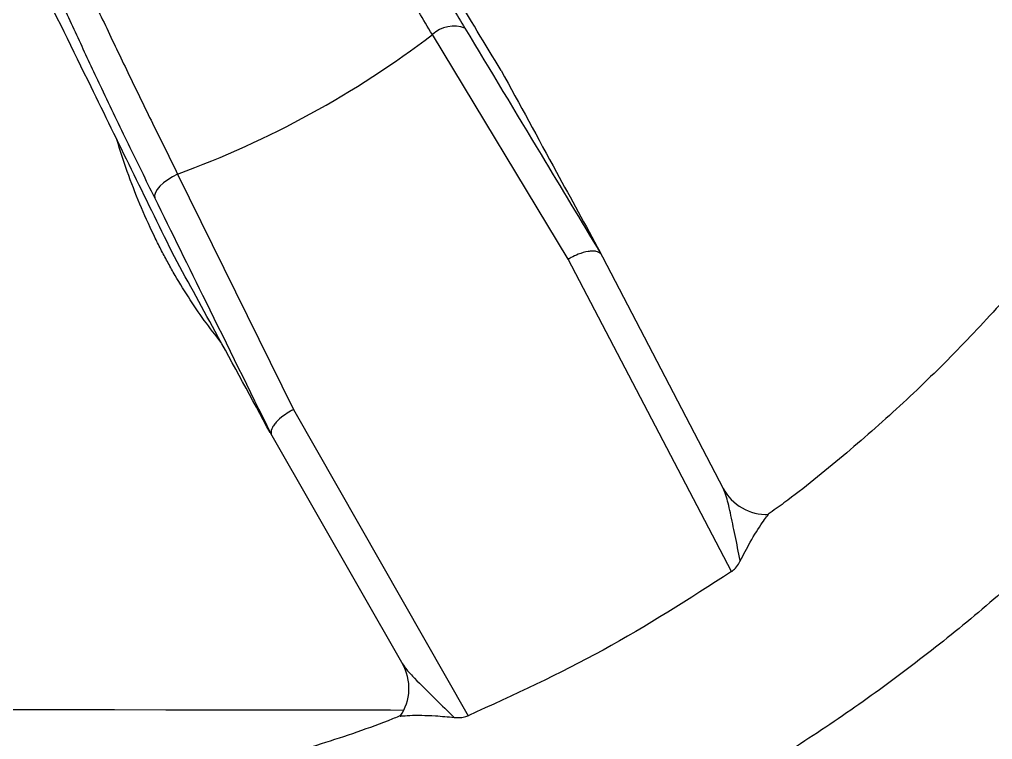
# Model space of a CAD drawing. Header units: millimetres. Extents: x 2301 to 4250, y 838 to 2217.
# Drawn here: x 3054.3 to 3138.1, y 1100.6 to 1162.6 of the extents above; entities that cross this region are included whole.
import ezdxf

# ---------------------------------------------------------------- set-up
doc = ezdxf.new("R2010")
doc.units = ezdxf.units.MM

msp = doc.modelspace()

# ---------------------------------------------------------------- linework, layer by layer
at = {"color": 7, "linetype": 'Continuous', "lineweight": 25}
for p, q in [((3101.536, 1141.929), (3089.865, 1161.259)), ((3067.956, 1149.265), (3077.919, 1129)), ((3114.922, 1122.182), (3104.183, 1142.761)), ((3115.598, 1115.056), (3101.536, 1141.929)), ((3077.919, 1129), (3092.937, 1102.65)), ((3075.95, 1126.962), (3087.322, 1107.061))]:
    msp.add_line(p, q, dxfattribs=at)
at = {"color": 7, "linetype": 'Continuous', "lineweight": 25, "flags": 128}
for points in [[(3067.956, 1149.265), (3067.516, 1149.036), (3067.106, 1148.778), (3066.741, 1148.501), (3066.435, 1148.216), (3066.2, 1147.934), (3066.044, 1147.664), (3065.973, 1147.417), (3065.99, 1147.203)], [(3039.059, 1103.19), (3043.853, 1103.189), (3048.621, 1103.188), (3053.339, 1103.187), (3057.98, 1103.184), (3062.518, 1103.181), (3066.93, 1103.178), (3071.19, 1103.174), (3075.277, 1103.169), (3079.166, 1103.164), (3082.838, 1103.158), (3086.272, 1103.152), (3087.41, 1103.149)]]:
    msp.add_lwpolyline(points, dxfattribs=at)
at = {"color": 7, "linetype": 'Continuous', "lineweight": 25}
for centre, radius, start, end in [((3091.712, 1159.261), 2.721, 69.40342, 132.74572), ((3039.329, 1227.564), 83.368, 290.08339, 307.31418), ((3118.593, 1124.125), 4.155, 206.93327, 272.66986), ((3083.702, 1105.024), 4.155, 324.72327, 30.46206)]:
    msp.add_arc(centre, radius, start, end, dxfattribs=at)
for points, knots in [([(3190.842, 1224.152), (3190.861, 1225.402), (3190.915, 1228.96), (3190.758, 1234.825), (3190.274, 1241.73), (3189.471, 1248.606), (3188.356, 1255.438), (3186.93, 1262.212), (3185.196, 1268.914), (3183.159, 1275.53), (3180.822, 1282.046), (3178.189, 1288.449), (3175.268, 1294.724), (3172.063, 1300.86), (3168.581, 1306.844), (3164.83, 1312.662), (3160.817, 1318.303), (3156.551, 1323.755), (3152.041, 1329.006), (3147.296, 1334.047), (3142.326, 1338.865), (3137.141, 1343.452), (3131.752, 1347.797), (3126.17, 1351.892), (3120.408, 1355.728), (3114.476, 1359.297), (3108.388, 1362.591), (3102.155, 1365.604), (3095.792, 1368.33), (3089.311, 1370.763), (3082.725, 1372.897), (3076.049, 1374.728), (3069.297, 1376.253), (3062.482, 1377.468), (3055.618, 1378.371), (3048.721, 1378.96), (3041.804, 1379.233), (3034.881, 1379.191), (3027.968, 1378.832), (3021.078, 1378.159), (3014.227, 1377.172), (3007.427, 1375.873), (3000.694, 1374.265), (2994.041, 1372.351), (2987.482, 1370.137), (2981.031, 1367.625), (2974.702, 1364.821), (2968.507, 1361.731), (2962.46, 1358.362), (2956.572, 1354.72), (2950.857, 1350.814), (2945.327, 1346.651), (2939.991, 1342.24), (2934.863, 1337.59), (2929.953, 1332.71), (2925.27, 1327.612), (2920.824, 1322.305), (2916.626, 1316.801), (2912.682, 1311.111), (2909.003, 1305.248), (2905.595, 1299.222), (2902.466, 1293.047), (2899.622, 1286.736), (2897.068, 1280.301), (2894.811, 1273.757), (2892.855, 1267.117), (2891.204, 1260.394), (2889.861, 1253.603), (2888.83, 1246.757), (2888.112, 1239.872), (2887.71, 1232.961), (2887.623, 1226.039), (2887.852, 1219.12), (2888.396, 1212.219), (2889.255, 1205.35), (2890.426, 1198.527), (2891.908, 1191.765), (2893.696, 1185.078), (2895.788, 1178.479), (2898.179, 1171.982), (2900.863, 1165.601), (2903.836, 1159.35), (2907.092, 1153.24), (2910.622, 1147.286), (2914.421, 1141.499), (2918.48, 1135.891), (2922.791, 1130.474), (2927.344, 1125.26), (2932.13, 1120.259), (2937.14, 1115.481), (2942.363, 1110.937), (2947.787, 1106.636), (2953.402, 1102.587), (2959.196, 1098.799), (2965.157, 1095.279), (2971.272, 1092.035), (2977.529, 1089.073), (2983.914, 1086.399), (2990.415, 1084.02), (2997.018, 1081.94), (3003.709, 1080.164), (3010.473, 1078.694), (3017.298, 1077.535), (3024.169, 1076.689), (3031.071, 1076.157), (3037.99, 1075.94), (3044.912, 1076.04), (3051.822, 1076.455), (3058.706, 1077.185), (3065.549, 1078.228), (3072.338, 1079.583), (3079.058, 1081.246), (3085.695, 1083.214), (3092.235, 1085.483), (3098.665, 1088.048), (3104.971, 1090.903), (3111.14, 1094.044), (3117.16, 1097.463), (3123.017, 1101.152), (3128.7, 1105.106), (3134.196, 1109.314), (3139.495, 1113.769), (3144.585, 1118.461), (3149.455, 1123.381), (3154.096, 1128.517), (3158.498, 1133.86), (3162.651, 1139.399), (3166.547, 1145.121), (3170.178, 1151.014), (3173.537, 1157.068), (3176.615, 1163.268), (3179.408, 1169.603), (3181.908, 1176.058), (3184.111, 1182.621), (3186.013, 1189.277), (3187.609, 1196.013), (3188.895, 1202.815), (3189.87, 1209.669), (3190.519, 1216.439), (3190.77, 1221.273), (3190.833, 1223.805), (3190.842, 1224.152)], [0, 0, 0, 0, 0.00394, 0.011205, 0.01847, 0.025736, 0.033001, 0.040266, 0.047531, 0.054797, 0.062062, 0.069327, 0.076593, 0.083858, 0.091123, 0.098389, 0.105654, 0.112919, 0.120185, 0.12745, 0.134715, 0.141981, 0.149246, 0.156511, 0.163777, 0.171042, 0.178307, 0.185573, 0.192838, 0.200103, 0.207369, 0.214634, 0.221899, 0.229165, 0.23643, 0.243695, 0.250961, 0.258226, 0.265491, 0.272757, 0.280022, 0.287287, 0.294553, 0.301818, 0.309083, 0.316349, 0.323614, 0.330879, 0.338145, 0.34541, 0.352675, 0.35994, 0.367206, 0.374471, 0.381736, 0.389002, 0.396267, 0.403532, 0.410798, 0.418063, 0.425328, 0.432594, 0.439859, 0.447124, 0.45439, 0.461655, 0.46892, 0.476186, 0.483451, 0.490716, 0.497982, 0.505247, 0.512512, 0.519778, 0.527043, 0.534308, 0.541574, 0.548839, 0.556104, 0.56337, 0.570635, 0.5779, 0.585166, 0.592431, 0.599696, 0.606962, 0.614227, 0.621492, 0.628758, 0.636023, 0.643288, 0.650554, 0.657819, 0.665084, 0.67235, 0.679615, 0.68688, 0.694146, 0.701411, 0.708676, 0.715941, 0.723207, 0.730472, 0.737737, 0.745003, 0.752268, 0.759533, 0.766799, 0.774064, 0.781329, 0.788595, 0.79586, 0.803125, 0.810391, 0.817656, 0.824921, 0.832187, 0.839452, 0.846717, 0.853983, 0.861248, 0.868513, 0.875779, 0.883044, 0.890309, 0.897575, 0.90484, 0.912105, 0.919371, 0.926636, 0.933901, 0.941167, 0.948432, 0.955697, 0.962963, 0.970228, 0.977493, 0.984759, 0.992024, 0.998907, 1, 1, 1, 1]), ([(3173.046, 1224.556), (3173.013, 1223.452), (3172.914, 1220.183), (3172.514, 1214.757), (3171.736, 1208.3), (3170.642, 1201.889), (3169.238, 1195.538), (3167.528, 1189.263), (3165.514, 1183.079), (3163.203, 1177), (3160.599, 1171.04), (3157.709, 1165.213), (3154.539, 1159.534), (3151.097, 1154.016), (3147.391, 1148.671), (3143.43, 1143.513), (3139.223, 1138.553), (3134.78, 1133.804), (3130.114, 1129.272), (3125.22, 1124.991), (3121.43, 1121.899), (3119.216, 1120.319), (3118.766, 1119.997)], [0, 0, 0, 0, 0.027151, 0.080439, 0.133732, 0.187024, 0.240316, 0.293609, 0.346901, 0.400193, 0.453486, 0.506778, 0.56007, 0.613363, 0.666655, 0.719947, 0.77324, 0.826532, 0.879824, 0.933117, 0.986409, 1, 1, 1, 1]), ([(3087.082, 1102.644), (3086.739, 1102.505), (3084.387, 1101.553), (3079.916, 1100.073), (3073.682, 1098.228), (3067.356, 1096.715), (3060.966, 1095.504), (3054.524, 1094.606), (3048.047, 1094.023), (3041.548, 1093.754), (3035.045, 1093.802), (3028.551, 1094.165), (3022.083, 1094.843), (3015.655, 1095.835), (3009.283, 1097.137), (3002.982, 1098.748), (2996.767, 1100.663), (2990.651, 1102.877), (2984.651, 1105.386), (2978.78, 1108.184), (2973.051, 1111.263), (2967.479, 1114.617), (2962.076, 1118.237), (2956.855, 1122.116), (2951.829, 1126.244), (2947.01, 1130.611), (2942.408, 1135.207), (2938.035, 1140.021), (2933.901, 1145.042), (2930.015, 1150.257), (2926.388, 1155.656), (2923.027, 1161.224), (2919.94, 1166.948), (2917.136, 1172.816), (2914.619, 1178.814), (2912.397, 1184.926), (2910.475, 1191.139), (2908.852, 1197.438), (2907.558, 1203.81), (2906.723, 1208.855), (2906.429, 1211.783), (2906.352, 1212.554)], [0, 0, 0, 0, 0.004551, 0.031197, 0.057844, 0.08449, 0.111137, 0.137783, 0.16443, 0.191076, 0.217723, 0.244369, 0.271015, 0.297662, 0.324308, 0.350955, 0.377601, 0.404248, 0.430894, 0.457541, 0.484187, 0.510834, 0.53748, 0.564127, 0.590773, 0.61742, 0.644066, 0.670713, 0.697359, 0.724005, 0.750652, 0.777298, 0.803945, 0.830591, 0.857238, 0.883884, 0.910531, 0.937177, 0.963824, 0.99047, 1, 1, 1, 1]), ([(3095.779, 1158.179), (3093.052, 1162.681), (3088.55, 1170.113), (3084.047, 1177.553), (3082.273, 1180.486)], [0, 0, 0, 0, 0.60586, 1, 1, 1, 1]), ([(3082.602, 1178.007), (3083.593, 1176.451), (3085.565, 1173.352), (3088.228, 1169.083), (3090.604, 1165.223), (3091.979, 1162.949), (3092.669, 1161.808)], [0, 0, 0, 0, 0.28154, 0.560862, 0.779652, 1, 1, 1, 1]), ([(3089.865, 1161.259), (3089.086, 1162.562), (3087.556, 1165.118), (3085.159, 1169.043), (3082.79, 1172.874), (3081.207, 1175.394), (3080.431, 1176.628)], [0, 0, 0, 0, 0.264565, 0.51943, 0.764579, 1, 1, 1, 1]), ([(3055.831, 1166.269), (3057.38, 1163.111), (3061.258, 1155.206), (3065.127, 1147.308), (3067.451, 1142.565)], [0, 0, 0, 0, 0.399463, 1, 1, 1, 1]), ([(3060.105, 1165.501), (3060.727, 1164.182), (3061.996, 1161.49), (3063.945, 1157.429), (3065.956, 1153.293), (3067.281, 1150.624), (3067.956, 1149.265)], [0, 0, 0, 0, 0.235422, 0.480571, 0.735436, 1, 1, 1, 1]), ([(3065.99, 1147.203), (3065.242, 1148.729), (3063.749, 1151.773), (3061.603, 1156.257), (3059.609, 1160.48), (3058.392, 1163.103), (3057.781, 1164.419)], [0, 0, 0, 0, 0.280032, 0.558406, 0.778604, 1, 1, 1, 1]), ([(3092.669, 1161.808), (3094.85, 1158.186), (3098.745, 1151.718), (3102.64, 1145.253), (3104.354, 1142.408)], [0, 0, 0, 0, 0.56, 1, 1, 1, 1]), ([(3095.779, 1158.179), (3097.368, 1155.262), (3100.205, 1150.054), (3103.035, 1144.858), (3104.281, 1142.571)], [0, 0, 0, 0, 0.560002, 1, 1, 1, 1]), ([(3071.693, 1134.781), (3071.205, 1135.406), (3070.225, 1136.661), (3068.855, 1138.684), (3067.79, 1140.433), (3066.995, 1141.861), (3066.434, 1142.928), (3065.644, 1144.52), (3064.674, 1146.691), (3063.606, 1149.43), (3063.009, 1151.307), (3062.716, 1152.226)], [0, 0, 0, 0, 0.124196, 0.249596, 0.376671, 0.43722, 0.498167, 0.559557, 0.705864, 0.855874, 1, 1, 1, 1]), ([(3076.004, 1126.888), (3074.136, 1130.679), (3070.799, 1137.451), (3067.46, 1144.223), (3065.99, 1147.203)], [0, 0, 0, 0, 0.56, 1, 1, 1, 1]), ([(3104.354, 1142.408), (3104.241, 1142.49), (3104.067, 1142.617), (3103.646, 1142.644), (3103.149, 1142.596), (3102.506, 1142.412), (3101.941, 1142.154), (3101.651, 1141.996), (3101.566, 1141.946), (3101.536, 1141.929)], [0, 0, 0, 0, 0.238997, 0.367834, 0.499678, 0.748972, 0.92468, 0.973941, 1, 1, 1, 1]), ([(3075.908, 1127.039), (3074.331, 1129.934), (3071.515, 1135.103), (3068.693, 1140.285), (3067.451, 1142.565)], [0, 0, 0, 0, 0.5599981, 1, 1, 1, 1]), ([(3104.354, 1142.408), (3104.357, 1142.405), (3104.364, 1142.398), (3104.367, 1142.399), (3104.351, 1142.44), (3104.311, 1142.515), (3104.281, 1142.571)], [0, 0, 0, 0, 0.082493, 0.170588, 0.380373, 1, 1, 1, 1]), ([(3077.919, 1129), (3077.889, 1128.984), (3077.801, 1128.939), (3077.511, 1128.78), (3076.99, 1128.443), (3076.489, 1128.001), (3076.183, 1127.609), (3075.98, 1127.241), (3075.995, 1127.027), (3076.004, 1126.888)], [0, 0, 0, 0, 0.026068, 0.075332, 0.251028, 0.500322, 0.632163, 0.760999, 1, 1, 1, 1]), ([(3075.908, 1127.039), (3075.939, 1126.983), (3075.98, 1126.908), (3076.005, 1126.872), (3076.008, 1126.874), (3076.006, 1126.883), (3076.004, 1126.888)], [0, 0, 0, 0, 0.619627, 0.829412, 0.917507, 1, 1, 1, 1]), ([(3116.349, 1116.002), (3116.202, 1116.737), (3115.913, 1118.173), (3115.511, 1120.073), (3115.19, 1121.523), (3114.968, 1122.054), (3114.889, 1122.243)], [0, 0, 0, 0, 0.30428, 0.59485, 0.85573, 1, 1, 1, 1]), ([(3116.352, 1115.988), (3116.636, 1116.53), (3117.279, 1117.76), (3118.091, 1119.049), (3118.606, 1119.76), (3118.779, 1119.967), (3118.785, 1119.973), (3118.787, 1119.975)], [0, 0, 0, 0, 0.297126, 0.673731, 0.837998, 0.957586, 1, 1, 1, 1]), ([(3115.598, 1115.056), (3115.714, 1115.15), (3115.995, 1115.378), (3116.218, 1115.73), (3116.334, 1115.954), (3116.367, 1116.018)], [0, 0, 0, 0, 0.334416, 0.810031, 1, 1, 1, 1]), ([(3115.598, 1115.056), (3111.966, 1112.717), (3104.707, 1108.042), (3096.859, 1104.447), (3092.937, 1102.65)], [0, 0, 0, 0, 0.500416, 1, 1, 1, 1]), ([(3087.284, 1107.131), (3087.398, 1106.962), (3087.647, 1106.595), (3088.615, 1105.58), (3089.994, 1104.216), (3091.21, 1103.038), (3091.753, 1102.512)], [0, 0, 0, 0, 0.143829, 0.313209, 0.693598, 1, 1, 1, 1]), ([(3087.094, 1102.624), (3087.126, 1102.629), (3087.208, 1102.641), (3088.199, 1102.715), (3089.783, 1102.693), (3091.2, 1102.567), (3091.747, 1102.518)], [0, 0, 0, 0, 0.117256, 0.310009, 0.733149, 1, 1, 1, 1]), ([(3091.767, 1102.516), (3091.94, 1102.504), (3092.246, 1102.485), (3092.659, 1102.544), (3092.869, 1102.624), (3092.937, 1102.65)], [0, 0, 0, 0, 0.468833, 0.828135, 1, 1, 1, 1])]:
    msp.add_open_spline(points, degree=3, knots=knots, dxfattribs=at)

doc.saveas('drawing.dxf')
